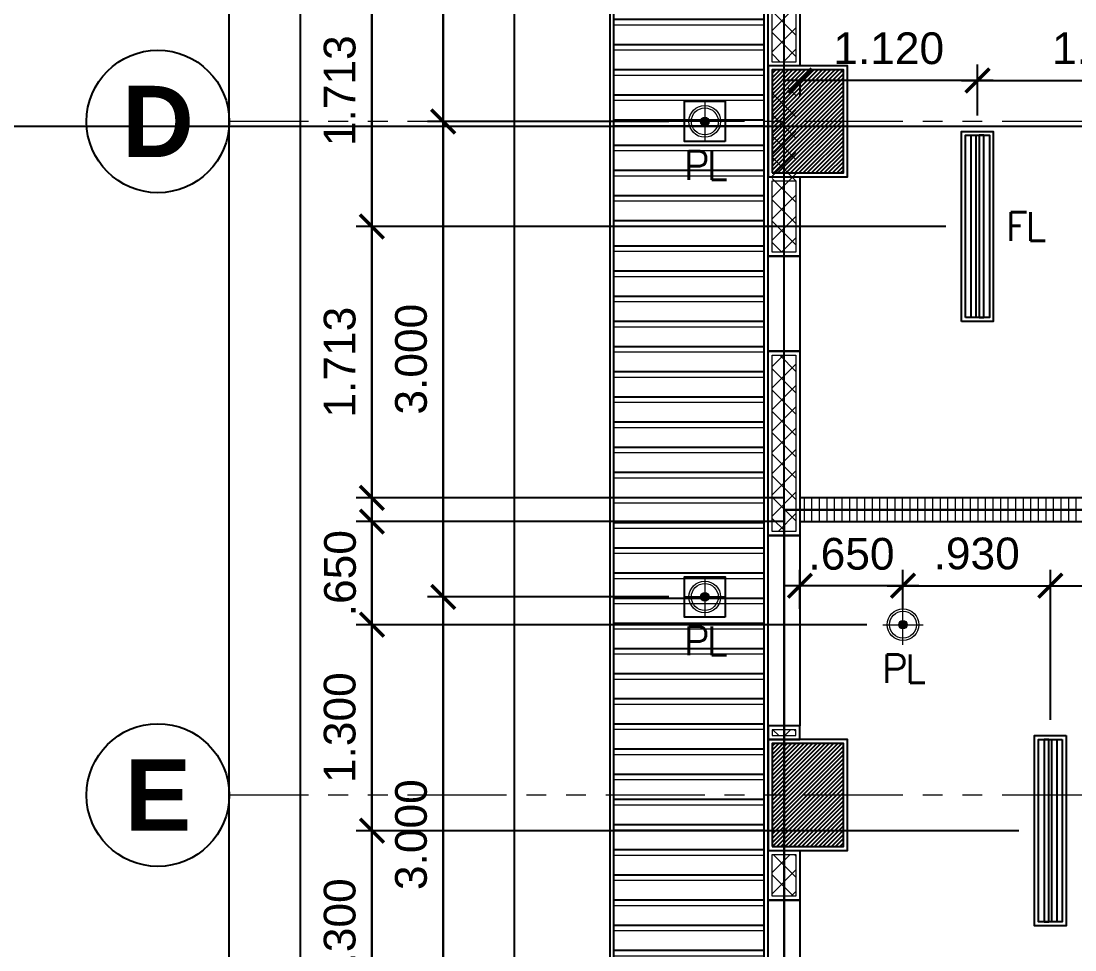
# Model space of a CAD drawing. Header units: metres. Extents: x -12400 to 1, y 0 to 106422.
# Drawn here: x -12132.93 to -12126.28, y 106340.76 to 106346.62 of the extents above; entities that cross this region are included whole.
import ezdxf
from ezdxf.enums import TextEntityAlignment as Align

# ---------------------------------------------------------------- set-up
doc = ezdxf.new("R2010")
doc.units = ezdxf.units.M
doc.header["$PDMODE"] = 35
doc.linetypes.add('CENTER', pattern=[2, 1.25, -0.25, 0.25, -0.25])
doc.linetypes.add('PHANTOM2', pattern=[1.25, 0.625, -0.125, 0.125, -0.125, 0.125, -0.125])
for name, color, linetype, lineweight in [('A-DIM-100', 8, 'Continuous', 0), ('DIM 001', 251, 'Continuous', 13), ('FURN', 8, 'Continuous', 5), ('HATCH', 250, 'Continuous', 5), ('LAYOUT', 1, 'Continuous', 20), ('LF 001', 51, 'Continuous', 20)]:
    doc.layers.add(name, color=color, linetype=linetype, lineweight=lineweight)
for name, color, linetype in [('E_FIX_LIGHT1', 2, 'Continuous'), ('lighting', 1, 'Continuous'), ('S-GRID', 155, 'Continuous'), ('stone', 15, 'Continuous'), ('txt', 2, 'Continuous'), ('WALL', 7, 'Continuous')]:
    doc.layers.add(name, color=color, linetype=linetype)
doc.layers.add('GUIDELINES', color=206, linetype='Continuous', plot=False)
doc.styles.add('DIMTXT-100', font='arial.ttf')
doc.styles.add('sans serif', font='sanssb__.ttf')
doc.styles.add('swis721', font='swiss.ttf')
doc.styles.add('T.25', font='romans.shx', dxfattribs={"height": 0.2})
doc.dimstyles.new('D-100', dxfattribs={"dimtxt": 0.2, "dimasz": 0.15, "dimexe": 0.1, "dimexo": 0.1, "dimgap": 0.1, "dimtad": 1, "dimdec": 3, "dimzin": 4, "dimdsep": 46, "dimtxsty": 'DIMTXT-100', "dimblk": 'ARCHTICK', "dimcen": 0.2, "dimdle": 0.1, "dimclrd": 8, "dimclre": 8, "dimclrt": 2, "dimadec": 0, "dimazin": 1, "dimtfac": 1, "dimtdec": 3, "dimtofl": 0, "dimtmove": 2, "dimatfit": 3, "dimfxl": 1, "dimarcsym": 0})
doc.dimstyles.new('DIM 200', dxfattribs={"dimtxt": 200, "dimasz": 1, "dimexe": 0, "dimexo": 40, "dimgap": 50, "dimtad": 1, "dimtoh": 1, "dimdec": 0, "dimlfac": 2, "dimtxsty": 'swis721', "dimblk": 'CIR', "dimcen": 0, "dimclrd": 155, "dimclre": 155, "dimclrt": 4, "dimadec": 0, "dimazin": 0, "dimtfac": 1, "dimtdec": 0, "dimtix": 1, "dimtmove": 1, "dimatfit": 3, "dimldrblk": 'CIR', "dimfxl": 0, "dimarcsym": 0})

# ---------------------------------------------------------------- blocks, each defined once
blk = doc.blocks.new('CIR')
at = {"color": 4}
blk.add_circle((0, 0), 50, dxfattribs=at)
blk = doc.blocks.new('grid_designation')
blk.add_circle((0, 500), 500)
at = {"color": 3, "style": 'sans serif'}
blk.add_attdef('A', text='', height=471, dxfattribs=at).set_placement((0, 500), align=Align.MIDDLE_CENTER)
blk = doc.blocks.new('A$C1B753C5A')
at = {"layer": 'WALL'}
h = blk.add_hatch(dxfattribs=at)
h.set_pattern_fill('ANSI31', color=250, scale=0.15)
h.set_pattern_definition([(45, (-1494.388102653662, 303.0677240852394), (-0.01325825214724777, 0.01325825214724777), [])])
h.paths.add_polyline_path([(0.4750000000001364, 0.6749999999999545), (0.02500000000009089, 0.6749999999999545), (0.02500000000009095, 0.02499999999997721), (0.4750000000001364, 0.02499999999997721)])
at = {"color": 7}
blk.add_lwpolyline([(0, 0), (0.5000000000002274, 0), (0.5000000000002274, 0.6999999999999318), (0, 0.6999999999999318)], close=True, dxfattribs=at)
at = {"layer": 'stone', "color": 5}
blk.add_lwpolyline([(0.02500000000009095, 0.02499999999997726), (0.4750000000001364, 0.02499999999997726), (0.4750000000001364, 0.6749999999999545), (0.02500000000009095, 0.6749999999999545)], close=True, dxfattribs=at)
blk = doc.blocks.new('COLUMNS2F')
for p in [(-12163.05441529414, 106334.6499565114), (-12163.05441529414, 106330.3999565114)]:
    blk.add_blockref('A$C1B753C5A', p)
blk = doc.blocks.new('*U320')
at = {"layer": 'HATCH'}
h = blk.add_hatch(dxfattribs=at)
h.set_pattern_fill('ANSI37', color=256, scale=0.03, angle=-180)
h.set_pattern_definition([(225, (0.5124999999625252, 0), (0.06735192090801863, -0.06735192090801868), []), (314.9999999999999, (0.5124999999625252, 0), (0.06735192090801868, 0.06735192090801861), [])])
h.paths.add_polyline_path([(0.02500000000873115, 0.1749999999883585), (0.02500000000873115, 0.02499999999417923), (1.574999999967982, 0.02499999999417923), (1.574999999967982, 0.1749999999883585)])
blk.add_lwpolyline([(0, 0.1999999999825377), (0, 0), (1.599999999962161, 0), (1.599999999962161, 0.1999999999825377)], close=True)
blk.add_lwpolyline([(0.02500000000873115, 0.1749999999883585), (0.02500000000873115, 0.02499999999417923), (1.574999999967982, 0.02499999999417923), (1.574999999967982, 0.1749999999883585)], close=True, dxfattribs=at)
blk = doc.blocks.new('*U1964')
at = {"layer": 'HATCH'}
h = blk.add_hatch(dxfattribs=at)
h.set_pattern_fill('ANSI37', color=256, scale=0.03, angle=-180)
h.set_pattern_definition([(225, (-0.5874999999937434, 0), (0.06735192090801863, -0.06735192090801868), []), (314.9999999999999, (-0.5874999999937434, 0), (0.06735192090801868, 0.06735192090801861), [])])
h.paths.add_polyline_path([(-0.5624999999850122, 0.1749999999883585), (-0.5624999999850122, 0.02499999999417923), (0.4750000000117136, 0.02499999999417923), (0.4750000000117136, 0.1749999999883585)])
blk.add_lwpolyline([(0, 0.1999999999825377), (0, 0), (0.5000000000058928, 0), (0.5000000000058928, 0.1999999999825377)], close=True)
blk.add_lwpolyline([(0.02500000000873115, 0.1749999999883585), (0.02500000000873115, 0.02499999999417923), (0.4750000000117136, 0.02499999999417923), (0.4750000000117136, 0.1749999999883585)], close=True, dxfattribs=at)
blk = doc.blocks.new('*U1723')
at = {"layer": 'HATCH'}
h = blk.add_hatch(dxfattribs=at)
h.set_pattern_fill('ANSI37', color=256, scale=0.03, angle=-180)
h.set_pattern_definition([(225, (-0.9999999999879272, 0), (0.06735192090801863, -0.06735192090801868), []), (314.9999999999999, (-0.9999999999879272, 0), (0.06735192090801868, 0.06735192090801861), [])])
h.paths.add_polyline_path([(0.02500000000873115, 0.1749999999883585), (0.02500000000873115, 0.02499999999417923), (0.0625000000175297, 0.02499999999417923), (0.0625000000175297, 0.1749999999883585)])
blk.add_lwpolyline([(0, 0.1999999999825377), (0, 0), (0.08750000001170893, 0), (0.08750000001170893, 0.1999999999825377)], close=True)
blk.add_lwpolyline([(0.02500000000873115, 0.1749999999883585), (0.02500000000873115, 0.02499999999417923), (0.0625000000175297, 0.02499999999417923), (0.0625000000175297, 0.1749999999883585)], close=True, dxfattribs=at)
blk = doc.blocks.new('*U1721')
at = {"layer": 'HATCH'}
h = blk.add_hatch(dxfattribs=at)
h.set_pattern_fill('ANSI37', color=256, scale=0.03, angle=-180)
h.set_pattern_definition([(225, (0.07499999993335671, 0), (0.06735192090801863, -0.06735192090801868), []), (314.9999999999999, (0.07499999993335671, 0), (0.06735192090801868, 0.06735192090801861), [])])
h.paths.add_polyline_path([(0.02500000000873115, 0.1749999999883585), (0.02500000000873115, 0.02499999999417923), (1.137499999938814, 0.02499999999417923), (1.137499999938814, 0.1749999999883585)])
blk.add_lwpolyline([(0, 0.1999999999825377), (0, 0), (1.162499999932993, 0), (1.162499999932993, 0.1999999999825377)], close=True)
blk.add_lwpolyline([(0.02500000000873115, 0.1749999999883585), (0.02500000000873115, 0.02499999999417923), (1.137499999938814, 0.02499999999417923), (1.137499999938814, 0.1749999999883585)], close=True, dxfattribs=at)
blk = doc.blocks.new('*U262')
at = {"layer": 'HATCH'}
h = blk.add_hatch(dxfattribs=at)
h.set_pattern_fill('ANSI31', color=256, scale=0.015, angle=45)
h.set_pattern_definition([(90, (1.912500000116779, 0), (-0.04762500000000001, 0), [])])
h.paths.add_polyline_path([(3.000000000116415, 0), (3.000000000116415, 0.1499999999796273), (0, 0.1499999999796273), (0, 0)])
at = {"color": 3}
blk.add_lwpolyline([(3.000000000116415, 0), (3.000000000116415, 0.1499999999796273), (0, 0.1499999999796273), (0, 0)], close=True, dxfattribs=at)
blk = doc.blocks.new('*U1724')
at = {"layer": 'HATCH'}
h = blk.add_hatch(dxfattribs=at)
h.set_pattern_fill('ANSI37', color=256, scale=0.03, angle=-180)
h.set_pattern_definition([(225, (-0.7750000000112103, 0), (0.06735192090801863, -0.06735192090801868), []), (314.9999999999999, (-0.7750000000112103, 0), (0.06735192090801868, 0.06735192090801861), [])])
h.paths.add_polyline_path([(0.02500000000873115, 0.1749999999883585), (0.02500000000873115, 0.02499999999417923), (0.2874999999942466, 0.02499999999417923), (0.2874999999942466, 0.1749999999883585)])
blk.add_lwpolyline([(0, 0.1999999999825377), (0, 0), (0.3124999999884258, 0), (0.3124999999884258, 0.1999999999825377)], close=True)
blk.add_lwpolyline([(0.02500000000873115, 0.1749999999883585), (0.02500000000873115, 0.02499999999417923), (0.2874999999942466, 0.02499999999417923), (0.2874999999942466, 0.1749999999883585)], close=True, dxfattribs=at)
blk = doc.blocks.new('A$C68b8fe4d')
at = {"color": 1}
for points in [[(1.000000000001819, 9.500000000043656), (1.1999999999789, 9.500000000043656), (1.1999999999789, 8.899999999979627), (1.000000000001819, 8.899999999979627)], [(0.999999999996362, 7.737500000046566), (1.199999999984357, 7.737500000046566), (1.199999999984357, 6.537500000005821), (0.999999999996362, 6.537500000005821)], [(1.000000000001819, 5.4375), (1.199999999984357, 5.4375), (1.199999999984357, 4.237499999988358), (1.000000000001819, 4.237499999988358)]]:
    blk.add_lwpolyline(points, close=True, dxfattribs=at)
at = {"layer": 'GUIDELINES'}
for points in [[(1.100000000000364, 19.59999999999127), (10.10000000000036, 19.59999999999127), (10.10000000000036, 18.89999999999418), (18.10000000000036, 18.89999999999418), (18.10000000000036, 19.59999999999127), (27.10000000000036, 19.59999999999127), (27.10000000000036, 1.099999999991269), (18.10000000000036, 1.099999999991269), (18.10000000000036, 2.100000000107684), (10.10000000000036, 2.100000000107684), (10.10000000000036, 1.099999999991269), (1.100000000000364, 1.099999999991269)], [(5.774999999999636, 3.850000000005821), (1.100000000000364, 3.850000000005821), (1.100000000000364, 7.899999999994179), (5.774999999999636, 7.899999999994179)], [(10.10000000000036, 7.899999999994179), (1.100000000000364, 7.899999999994179), (1.100000000000364, 1.100000000005821), (10.10000000000036, 1.100000000005821)], [(1.100000000000364, 7.899999999994179), (10.10000000000036, 7.899999999994179), (10.10000000000036, 3.850000000005821), (1.100000000000364, 3.850000000005821)]]:
    blk.add_lwpolyline(points, close=True, dxfattribs=at)
blk.add_blockref('COLUMNS2F', (12164.05441529414, -106324.6499565114))
at = {"xscale": -1.000000000000002, "rotation": 90}
for name, p in [('*U320', (1.1999999999789, 12.2999999999447)), ('*U1964', (1.199999999984357, 10)), ('*U1721', (1.1999999999789, 8.899999999979627)), ('*U1724', (1.199999999984357, 5.749999999985448))]:
    blk.add_blockref(name, p, dxfattribs=at)
at = {"color": 1}
blk.add_blockref('*U262', (1.199999999982538, 7.825000000011642), dxfattribs=at)
at = {"rotation": 90}
blk.add_blockref('*U1723', (1.199999999984357, 6.44999999999709), dxfattribs=at)
blk = doc.blocks.new('LEDPENDANTLT')
at = {"color": 1}
for points in [[(0, 0.1999999999970896), (1.200000000000728, 0.1999999999970896), (1.200000000000728, 0), (0, 0)], [(0.02499999999417923, 0.1750000000029104), (1.175000000006548, 0.1750000000029104), (1.175000000006548, 0.02499999999417923), (0.02499999999417923, 0.02499999999417923)]]:
    blk.add_lwpolyline(points, close=True, dxfattribs=at)
at = {"color": 2}
for points in [[(1.174999999995634, 0.1100000000005821), (0.02499999999417923, 0.1100000000005821), (0.02499999999417923, 0.1399999999994179), (1.174999999995634, 0.1399999999994179)], [(1.174999999995634, 0.09000000001105946), (0.02499999999417923, 0.09000000001105946), (0.02499999999417923, 0.06000000001222361), (1.174999999995634, 0.06000000001222361)]]:
    blk.add_lwpolyline(points, close=True, dxfattribs=at)
blk = doc.blocks.new('L1')
at = {"layer": 'LF 001', "lineweight": 20, "ltscale": 1500}
h = blk.add_hatch(color=256, dxfattribs=at)
edge = h.paths.add_edge_path()
edge.add_arc((1.13686837721616e-13, -1.13686837721616e-13), 0.0318958546358772, 0, 360)
at = {"layer": 'LF 001', "ltscale": 1500}
blk.add_lwpolyline([(-0.09999999999990905, -1.13686837721616e-13, -1), (0.1000000000000227, -1.13686837721616e-13, -1)], format="xyb", close=True, dxfattribs=at)
at = {"layer": 'LF 001', "color": 76, "lineweight": 18, "ltscale": 1500}
for points in [[(1.13686837721616e-13, 0.1499999999997499), (1.13686837721616e-13, -0.1500000000000909)], [(-0.1499999999999773, -1.13686837721616e-13), (0.1500000000000909, -1.13686837721616e-13)]]:
    blk.add_lwpolyline(points, dxfattribs=at)
at = {"layer": 'LF 001', "lineweight": 20, "ltscale": 1500}
blk.add_circle((1.13686837721616e-13, -1.13686837721616e-13), 0.0318958546358772, dxfattribs=at)
blk = doc.blocks.new('LO')
at = {"layer": 'LAYOUT', "xscale": 1000, "yscale": 1000, "zscale": 1000}
blk.add_blockref('L1', (0, 0), dxfattribs=at)
blk = doc.blocks.new('*U1960')
at = {"layer": 'LF 001', "ltscale": 1500}
blk.add_circle((0, -3.995415109869782e-14), 0.0998520709958535, dxfattribs=at)
at = {"layer": 'lighting', "xscale": 0.0008492979043710491, "yscale": 0.0008492979043710491, "zscale": 0.0008492979043710491}
blk.add_blockref('LO', (0, -3.995415109869782e-14), dxfattribs=at)
blk = doc.blocks.new('A$Cf8c814ff')
h = blk.add_hatch()
h.set_pattern_fill('ANSI31', color=8, scale=0.05, angle=135)
h.set_pattern_definition([(180, (12129.21296792572, -106290.2629166174), (-1.387778780781446e-17, -0.15875), [])])
h.paths.add_polyline_path([(0.9750000000058208, 19.68964466091711), (0.02499999999417923, 20.63964466092875), (0.02499999999417923, 0.06035533903923351), (0.9750000000094587, 1.010355339050875)])
at = {"color": 1}
for points in [[(1, 19.69999999998254), (0, 20.69999999998254), (0, 0), (1.000000000003638, 0.9999999999854481)], [(0.7273946856657858, 10.22260531435313), (0.4726053143531317, 10.22260531433858), (0.4726053143531317, 10.47739468562941), (0.7273946856657858, 10.47739468564396)], [(0.7273946856657858, 7.222605314353132), (0.4726053143531317, 7.22260531433858), (0.4726053143531317, 7.477394685629406), (0.7273946856657858, 7.477394685643958)]]:
    blk.add_lwpolyline(points, close=True, dxfattribs=at)
at = {"color": 8}
blk.add_lwpolyline([(0.9750000000058208, 19.68964466091711), (0.02499999999417923, 20.63964466092875), (0.02499999999417923, 0.06035533903923351), (0.9750000000094587, 1.010355339050875)], close=True, dxfattribs=at)
for p, rotation in [((2.419999999998254, 9.087500000037835), 90), ((2.68000000000211, 6.475000000005821), 270)]:
    blk.add_blockref('LEDPENDANTLT', p, dxfattribs=dict(rotation=rotation))
at = {"layer": 'E_FIX_LIGHT1'}
for p, rotation in [((0.6000000000094587, 10.34999999999127), 270), ((0.6000000000094587, 7.349999999991269), 270), ((1.849999999983993, 7.175000000017462), 90)]:
    blk.add_blockref('*U1960', p, dxfattribs=dict(at, rotation=rotation))
at = {"layer": 'txt', "color": 6, "linetype": 'Continuous', "char_height": 0.18, "attachment_point": 5, "style": 'T.25'}
for s, insert in [('{\\T0.9;PL}', (0.6000000000094587, 10.0726053143444)), ('{\\T0.9;FL}', (2.619999999998981, 9.687500000029104)), ('{\\T0.9;PL}', (0.6000000000094587, 7.072605314358952)), ('{\\T0.9;PL}', (1.849999999983993, 6.897605314370594))]:
    blk.add_mtext_dynamic_manual_height_columns(s, width=0.6453045245441018, gutter_width=0.001, heights=[0], dxfattribs=dict(at, insert=insert))
blk = doc.blocks.new('_ArchTick')
at = {"color": 0, "linetype": 'ByBlock', "const_width": 0.15}
blk.add_lwpolyline([(-0.5, -0.5), (0.5, 0.5)], dxfattribs=at)
blk = doc.blocks.new('*D878')
at = {"layer": 'DEFPOINTS', "color": 0, "transparency": 16777216}
for p in [(-12127.94121035708, 106347.0365394432), (-12130.71296792574, 106345.3240394433), (-12126.99296792572, 106345.3240394433)]:
    blk.add_point(p, dxfattribs=at)
at = {"layer": 'DIM 001', "color": 8, "lineweight": -2, "transparency": 16777216}
for p, q in [((-12130.71296792574, 106347.1365394432), (-12130.71296792574, 106345.2240394433)), ((-12128.04121035708, 106347.0365394432), (-12130.81296792574, 106347.0365394432)), ((-12127.09296792572, 106345.3240394433), (-12130.81296792574, 106345.3240394433))]:
    blk.add_line(p, q, dxfattribs=at)
at = {"layer": 'DIM 001', "color": 8, "lineweight": -2, "transparency": 16777216, "xscale": 0.15, "yscale": 0.15, "zscale": 0.15}
for p, rotation in [((-12130.71296792574, 106347.0365394432), 90), ((-12130.71296792574, 106345.3240394433), 270)]:
    blk.add_blockref('_ArchTick', p, dxfattribs=dict(at, rotation=rotation))
at = {"layer": 'DIM 001', "color": 2, "transparency": 16777216, "insert": (-12130.91515073607, 106346.1802894432), "char_height": 0.2, "attachment_point": 5, "rotation": 90, "style": 'DIMTXT-100'}
blk.add_mtext('1.713', dxfattribs=at)
blk = doc.blocks.new('*D991')
at = {"layer": 'DEFPOINTS', "color": 0, "transparency": 16777216}
for p in [(-12126.99296792572, 106345.3240394433), (-12130.71296792575, 106343.6115394432), (-12128.01296792574, 106343.6115394432)]:
    blk.add_point(p, dxfattribs=at)
at = {"layer": 'DIM 001', "color": 8, "lineweight": -2, "transparency": 16777216}
for p, q in [((-12130.71296792575, 106345.4240394433), (-12130.71296792575, 106343.5115394432)), ((-12127.09296792572, 106345.3240394433), (-12130.81296792575, 106345.3240394433)), ((-12128.11296792574, 106343.6115394432), (-12130.81296792575, 106343.6115394432))]:
    blk.add_line(p, q, dxfattribs=at)
at = {"layer": 'DIM 001', "color": 8, "lineweight": -2, "transparency": 16777216, "xscale": 0.15, "yscale": 0.15, "zscale": 0.15}
for p, rotation in [((-12130.71296792575, 106345.3240394433), 90), ((-12130.71296792575, 106343.6115394432), 270)]:
    blk.add_blockref('_ArchTick', p, dxfattribs=dict(at, rotation=rotation))
at = {"layer": 'DIM 001', "color": 2, "transparency": 16777216, "insert": (-12130.91515073608, 106344.4677894432), "char_height": 0.2, "attachment_point": 5, "rotation": 90, "style": 'DIMTXT-100'}
blk.add_mtext('1.713', dxfattribs=at)
blk = doc.blocks.new('*D992')
at = {"layer": 'DEFPOINTS', "color": 0, "transparency": 16777216}
for p in [(-12128.01296792574, 106343.4615394432), (-12130.71296792574, 106342.8115394433), (-12127.49036261139, 106342.8115394433)]:
    blk.add_point(p, dxfattribs=at)
at = {"layer": 'DIM 001', "color": 8, "lineweight": -2, "transparency": 16777216}
for p, q in [((-12130.71296792574, 106343.5615394433), (-12130.71296792574, 106342.7115394432)), ((-12128.11296792574, 106343.4615394432), (-12130.81296792574, 106343.4615394432)), ((-12127.59036261139, 106342.8115394433), (-12130.81296792574, 106342.8115394433))]:
    blk.add_line(p, q, dxfattribs=at)
at = {"layer": 'DIM 001', "color": 8, "lineweight": -2, "transparency": 16777216, "xscale": 0.15, "yscale": 0.15, "zscale": 0.15}
for p, rotation in [((-12130.71296792574, 106343.4615394432), 90), ((-12130.71296792574, 106342.8115394433), 270)]:
    blk.add_blockref('_ArchTick', p, dxfattribs=dict(at, rotation=rotation))
at = {"layer": 'DIM 001', "color": 2, "transparency": 16777216, "insert": (-12130.91296792572, 106343.1365394432), "char_height": 0.2, "attachment_point": 5, "rotation": 90, "style": 'DIMTXT-100'}
blk.add_mtext('.650', dxfattribs=at)
blk = doc.blocks.new('*D879')
at = {"layer": 'DEFPOINTS', "color": 0, "transparency": 16777216}
for p in [(-12127.49036261139, 106342.8115394433), (-12130.71296792575, 106341.5115394432), (-12126.53296792572, 106341.5115394432)]:
    blk.add_point(p, dxfattribs=at)
at = {"layer": 'DIM 001', "color": 8, "lineweight": -2, "transparency": 16777216}
for p, q in [((-12130.71296792575, 106342.9115394433), (-12130.71296792575, 106341.4115394432)), ((-12127.59036261139, 106342.8115394433), (-12130.81296792575, 106342.8115394433)), ((-12126.63296792572, 106341.5115394432), (-12130.81296792575, 106341.5115394432))]:
    blk.add_line(p, q, dxfattribs=at)
at = {"layer": 'DIM 001', "color": 8, "lineweight": -2, "transparency": 16777216, "xscale": 0.15, "yscale": 0.15, "zscale": 0.15}
for p, rotation in [((-12130.71296792575, 106342.8115394433), 90), ((-12130.71296792575, 106341.5115394432), 270)]:
    blk.add_blockref('_ArchTick', p, dxfattribs=dict(at, rotation=rotation))
at = {"layer": 'DIM 001', "color": 2, "transparency": 16777216, "insert": (-12130.91515073608, 106342.1615394432), "char_height": 0.2, "attachment_point": 5, "rotation": 90, "style": 'DIMTXT-100'}
blk.add_mtext('1.300', dxfattribs=at)
blk = doc.blocks.new('*D880')
at = {"layer": 'DEFPOINTS', "color": 0, "transparency": 16777216}
for p in [(-12126.53296792572, 106341.5115394433), (-12130.71296792576, 106340.2115394432), (-12127.49036261139, 106340.2115394432)]:
    blk.add_point(p, dxfattribs=at)
at = {"layer": 'DIM 001', "color": 8, "lineweight": -2, "transparency": 16777216}
for p, q in [((-12130.71296792576, 106341.6115394433), (-12130.71296792576, 106340.1115394432)), ((-12126.63296792572, 106341.5115394433), (-12130.81296792576, 106341.5115394433)), ((-12127.59036261139, 106340.2115394432), (-12130.81296792576, 106340.2115394432))]:
    blk.add_line(p, q, dxfattribs=at)
at = {"layer": 'DIM 001', "color": 8, "lineweight": -2, "transparency": 16777216, "xscale": 0.15, "yscale": 0.15, "zscale": 0.15}
for p, rotation in [((-12130.71296792576, 106341.5115394433), 90), ((-12130.71296792576, 106340.2115394432), 270)]:
    blk.add_blockref('_ArchTick', p, dxfattribs=dict(at, rotation=rotation))
at = {"layer": 'DIM 001', "color": 2, "transparency": 16777216, "insert": (-12130.91515073609, 106340.8615394432), "char_height": 0.2, "attachment_point": 5, "rotation": 90, "style": 'DIMTXT-100'}
blk.add_mtext('1.300', dxfattribs=at)
blk = doc.blocks.new('*D889')
at = {"layer": 'DEFPOINTS', "color": 0, "transparency": 16777216}
for p in [(-12125.25296792572, 106346.2448595362), (-12126.89296792572, 106345.9240394432), (-12125.25296792572, 106345.9240394432)]:
    blk.add_point(p, dxfattribs=at)
at = {"layer": 'DIM 001', "color": 8, "lineweight": -2, "transparency": 16777216}
for p, q in [((-12126.89296792572, 106346.0240394432), (-12126.89296792572, 106346.3448595362)), ((-12125.25296792572, 106346.0240394432), (-12125.25296792572, 106346.3448595362)), ((-12126.99296792572, 106346.2448595362), (-12125.15296792572, 106346.2448595362))]:
    blk.add_line(p, q, dxfattribs=at)
at = {"layer": 'DIM 001', "color": 8, "lineweight": -2, "transparency": 16777216, "xscale": 0.15, "yscale": 0.15, "zscale": 0.15, "rotation": 180}
blk.add_blockref('_ArchTick', (-12126.89296792572, 106346.2448595362), dxfattribs=at)
at = {"layer": 'DIM 001', "color": 8, "lineweight": -2, "transparency": 16777216, "xscale": 0.15, "yscale": 0.15, "zscale": 0.15}
blk.add_blockref('_ArchTick', (-12125.25296792572, 106346.2448595362), dxfattribs=at)
at = {"layer": 'DIM 001', "color": 2, "transparency": 16777216, "insert": (-12126.07296792572, 106346.4469741338), "char_height": 0.2, "attachment_point": 5, "style": 'DIMTXT-100'}
blk.add_mtext('1.640', dxfattribs=at)
blk = doc.blocks.new('*D999')
at = {"layer": 'DEFPOINTS', "color": 0, "transparency": 16777216}
for p in [(-12128.01296792574, 106346.3365394432), (-12128.01296792574, 106346.2448595362), (-12126.89296792572, 106345.9240394432)]:
    blk.add_point(p, dxfattribs=at)
at = {"layer": 'DIM 001', "color": 8, "lineweight": -2, "transparency": 16777216}
for p, q in [((-12126.89296792572, 106346.0240394432), (-12126.89296792572, 106346.3448595362)), ((-12126.79296792572, 106346.2448595362), (-12128.11296792574, 106346.2448595362)), ((-12128.01296792574, 106346.2365394432), (-12128.01296792574, 106346.1448595362))]:
    blk.add_line(p, q, dxfattribs=at)
at = {"layer": 'DIM 001', "color": 8, "lineweight": -2, "transparency": 16777216, "xscale": 0.15, "yscale": 0.15, "zscale": 0.15, "rotation": 180}
blk.add_blockref('_ArchTick', (-12128.01296792574, 106346.2448595362), dxfattribs=at)
at = {"layer": 'DIM 001', "color": 8, "lineweight": -2, "transparency": 16777216, "xscale": 0.15, "yscale": 0.15, "zscale": 0.15}
blk.add_blockref('_ArchTick', (-12126.89296792572, 106346.2448595362), dxfattribs=at)
at = {"layer": 'DIM 001', "color": 2, "transparency": 16777216, "insert": (-12127.45296792573, 106346.4469741338), "char_height": 0.2, "attachment_point": 5, "style": 'DIMTXT-100'}
blk.add_mtext('1.120', dxfattribs=at)
blk = doc.blocks.new('*D893')
at = {"layer": 'DEFPOINTS', "color": 0, "transparency": 16777216}
for p in [(-12126.43296792572, 106343.0573413099), (-12127.36296792573, 106342.8115394432), (-12126.43296792572, 106342.1115394432)]:
    blk.add_point(p, dxfattribs=at)
at = {"layer": 'DIM 001', "color": 8, "lineweight": -2, "transparency": 16777216}
for p, q in [((-12127.36296792573, 106342.9115394432), (-12127.36296792573, 106343.1573413099)), ((-12126.43296792572, 106342.2115394432), (-12126.43296792572, 106343.1573413099)), ((-12127.46296792573, 106343.0573413099), (-12126.33296792571, 106343.0573413099))]:
    blk.add_line(p, q, dxfattribs=at)
at = {"layer": 'DIM 001', "color": 8, "lineweight": -2, "transparency": 16777216, "xscale": 0.15, "yscale": 0.15, "zscale": 0.15, "rotation": 180}
blk.add_blockref('_ArchTick', (-12127.36296792573, 106343.0573413099), dxfattribs=at)
at = {"layer": 'DIM 001', "color": 8, "lineweight": -2, "transparency": 16777216, "xscale": 0.15, "yscale": 0.15, "zscale": 0.15}
blk.add_blockref('_ArchTick', (-12126.43296792572, 106343.0573413099), dxfattribs=at)
at = {"layer": 'DIM 001', "color": 2, "transparency": 16777216, "insert": (-12126.89796792572, 106343.2595241203), "char_height": 0.2, "attachment_point": 5, "style": 'DIMTXT-100'}
blk.add_mtext('.930', dxfattribs=at)
blk = doc.blocks.new('*D894')
at = {"layer": 'DEFPOINTS', "color": 0, "transparency": 16777216}
for p in [(-12125.15296792571, 106343.0573413099), (-12126.43296792572, 106342.1115394432), (-12125.15296792571, 106342.1115394432)]:
    blk.add_point(p, dxfattribs=at)
at = {"layer": 'DIM 001', "color": 8, "lineweight": -2, "transparency": 16777216}
for p, q in [((-12126.43296792572, 106342.2115394432), (-12126.43296792572, 106343.1573413099)), ((-12125.15296792571, 106342.2115394432), (-12125.15296792571, 106343.1573413099)), ((-12126.53296792572, 106343.0573413099), (-12125.05296792571, 106343.0573413099))]:
    blk.add_line(p, q, dxfattribs=at)
at = {"layer": 'DIM 001', "color": 8, "lineweight": -2, "transparency": 16777216, "xscale": 0.15, "yscale": 0.15, "zscale": 0.15, "rotation": 180}
blk.add_blockref('_ArchTick', (-12126.43296792572, 106343.0573413099), dxfattribs=at)
at = {"layer": 'DIM 001', "color": 8, "lineweight": -2, "transparency": 16777216, "xscale": 0.15, "yscale": 0.15, "zscale": 0.15}
blk.add_blockref('_ArchTick', (-12125.15296792571, 106343.0573413099), dxfattribs=at)
at = {"layer": 'DIM 001', "color": 2, "transparency": 16777216, "insert": (-12125.79296792571, 106343.2594559075), "char_height": 0.2, "attachment_point": 5, "style": 'DIMTXT-100'}
blk.add_mtext('1.280', dxfattribs=at)
blk = doc.blocks.new('*D896')
at = {"layer": 'DEFPOINTS', "color": 0, "transparency": 16777216}
for p in [(-12128.01296792573, 106343.0573413099), (-12128.01296792573, 106342.8115394433), (-12127.36296792573, 106342.8115394432)]:
    blk.add_point(p, dxfattribs=at)
at = {"layer": 'DIM 001', "color": 8, "lineweight": -2, "transparency": 16777216}
for p, q in [((-12128.01296792573, 106342.9115394433), (-12128.01296792573, 106343.1573413099)), ((-12127.36296792573, 106342.9115394432), (-12127.36296792573, 106343.1573413099)), ((-12127.26296792573, 106343.0573413099), (-12128.11296792573, 106343.0573413099))]:
    blk.add_line(p, q, dxfattribs=at)
at = {"layer": 'DIM 001', "color": 8, "lineweight": -2, "transparency": 16777216, "xscale": 0.15, "yscale": 0.15, "zscale": 0.15, "rotation": 180}
blk.add_blockref('_ArchTick', (-12128.01296792573, 106343.0573413099), dxfattribs=at)
at = {"layer": 'DIM 001', "color": 8, "lineweight": -2, "transparency": 16777216, "xscale": 0.15, "yscale": 0.15, "zscale": 0.15}
blk.add_blockref('_ArchTick', (-12127.36296792573, 106343.0573413099), dxfattribs=at)
at = {"layer": 'DIM 001', "color": 2, "transparency": 16777216, "insert": (-12127.68796792573, 106343.2573413099), "char_height": 0.2, "attachment_point": 5, "style": 'DIMTXT-100'}
blk.add_mtext('.650', dxfattribs=at)
blk = doc.blocks.new('*D810')
at = {"layer": 'DEFPOINTS', "color": 0, "transparency": 16777216}
for p in [(-12128.74036261137, 106348.9865394432), (-12130.26296792576, 106345.9865394432), (-12128.74036261137, 106345.9865394432)]:
    blk.add_point(p, dxfattribs=at)
at = {"layer": 'DIM 001', "color": 8, "lineweight": -2, "transparency": 16777216}
for p, q in [((-12130.26296792576, 106349.0865394432), (-12130.26296792576, 106345.8865394432)), ((-12128.84036261137, 106348.9865394432), (-12130.36296792576, 106348.9865394432)), ((-12128.84036261137, 106345.9865394432), (-12130.36296792576, 106345.9865394432))]:
    blk.add_line(p, q, dxfattribs=at)
at = {"layer": 'DIM 001', "color": 8, "lineweight": -2, "transparency": 16777216, "xscale": 0.15, "yscale": 0.15, "zscale": 0.15}
for p, rotation in [((-12130.26296792576, 106348.9865394432), 90), ((-12130.26296792576, 106345.9865394432), 270)]:
    blk.add_blockref('_ArchTick', p, dxfattribs=dict(at, rotation=rotation))
at = {"layer": 'DIM 001', "color": 2, "transparency": 16777216, "insert": (-12130.4651507361, 106347.4865394432), "char_height": 0.2, "attachment_point": 5, "rotation": 90, "style": 'DIMTXT-100'}
blk.add_mtext('3.000', dxfattribs=at)
blk = doc.blocks.new('*D811')
at = {"layer": 'DEFPOINTS', "color": 0, "transparency": 16777216}
for p in [(-12128.74036261137, 106345.9865394432), (-12130.26296792577, 106342.9865394432), (-12128.74036261137, 106342.9865394432)]:
    blk.add_point(p, dxfattribs=at)
at = {"layer": 'DIM 001', "color": 8, "lineweight": -2, "transparency": 16777216}
for p, q in [((-12130.26296792577, 106346.0865394432), (-12130.26296792577, 106342.8865394432)), ((-12128.84036261137, 106345.9865394432), (-12130.36296792577, 106345.9865394432)), ((-12128.84036261137, 106342.9865394432), (-12130.36296792577, 106342.9865394432))]:
    blk.add_line(p, q, dxfattribs=at)
at = {"layer": 'DIM 001', "color": 8, "lineweight": -2, "transparency": 16777216, "xscale": 0.15, "yscale": 0.15, "zscale": 0.15}
for p, rotation in [((-12130.26296792577, 106345.9865394432), 90), ((-12130.26296792577, 106342.9865394432), 270)]:
    blk.add_blockref('_ArchTick', p, dxfattribs=dict(at, rotation=rotation))
at = {"layer": 'DIM 001', "color": 2, "transparency": 16777216, "insert": (-12130.4651507361, 106344.4865394432), "char_height": 0.2, "attachment_point": 5, "rotation": 90, "style": 'DIMTXT-100'}
blk.add_mtext('3.000', dxfattribs=at)
blk = doc.blocks.new('*D812')
at = {"layer": 'DEFPOINTS', "color": 0, "transparency": 16777216}
for p in [(-12128.74036261137, 106342.9865394432), (-12130.26296792578, 106339.9865394432), (-12128.74036261137, 106339.9865394432)]:
    blk.add_point(p, dxfattribs=at)
at = {"layer": 'DIM 001', "color": 8, "lineweight": -2, "transparency": 16777216}
for p, q in [((-12130.26296792578, 106343.0865394432), (-12130.26296792578, 106339.8865394432)), ((-12128.84036261137, 106342.9865394432), (-12130.36296792578, 106342.9865394432)), ((-12128.84036261137, 106339.9865394432), (-12130.36296792578, 106339.9865394432))]:
    blk.add_line(p, q, dxfattribs=at)
at = {"layer": 'DIM 001', "color": 8, "lineweight": -2, "transparency": 16777216, "xscale": 0.15, "yscale": 0.15, "zscale": 0.15}
for p, rotation in [((-12130.26296792578, 106342.9865394432), 90), ((-12130.26296792578, 106339.9865394432), 270)]:
    blk.add_blockref('_ArchTick', p, dxfattribs=dict(at, rotation=rotation))
at = {"layer": 'DIM 001', "color": 2, "transparency": 16777216, "insert": (-12130.46515073611, 106341.4865394432), "char_height": 0.2, "attachment_point": 5, "rotation": 90, "style": 'DIMTXT-100'}
blk.add_mtext('3.000', dxfattribs=at)
blk = doc.blocks.new('*D1524')
at = {"layer": 'DEFPOINTS', "color": 0, "transparency": 16777216}
for p in [(-12298.64187663414, 106345.9544916112), (-12298.64187663414, 106345.9544916112), (0.5999999999949068, 0.07500000001164153)]:
    blk.add_point(p, dxfattribs=at)
at = {"layer": 'DIM 001', "color": 8, "lineweight": -2, "transparency": 16777216}
for p, q in [((0.5999999999949068, 0.1750000000116415), (0.6000000000014186, 106346.0544916112)), ((0.7000000000014186, 106345.9544916112), (-12298.74187663415, 106345.9544916112))]:
    blk.add_line(p, q, dxfattribs=at)
at = {"layer": 'DIM 001', "color": 8, "lineweight": -2, "transparency": 16777216, "xscale": 0.15, "yscale": 0.15, "zscale": 0.15, "rotation": 180}
blk.add_blockref('_ArchTick', (-12298.64187663414, 106345.9544916112), dxfattribs=at)
at = {"layer": 'DIM 001', "color": 8, "lineweight": -2, "transparency": 16777216, "xscale": 0.15, "yscale": 0.15, "zscale": 0.15}
blk.add_blockref('_ArchTick', (0.6000000000014186, 106345.9544916112), dxfattribs=at)
at = {"layer": 'DIM 001', "color": 2, "transparency": 16777216, "insert": (-6149.020938317071, 106346.1566062088), "char_height": 0.2, "attachment_point": 5, "style": 'DIMTXT-100'}
blk.add_mtext('12299.242', dxfattribs=at)
blk = doc.blocks.new('GRID1')
at = {"layer": 'S-GRID', "color": 155, "linetype": 'CENTER'}
ref = blk.add_blockref('grid_designation', (-12164.20441529414, 106398.1702236537), dxfattribs=dict(at, xscale=0.0009000000000000002, yscale=0.0009000000000000002, zscale=0.0009000000000000002))
ref.add_attrib('A', 'D', dxfattribs={"layer": '0', "color": 3, "height": 0.45, "style": 'sans serif'}).set_placement((-12164.20441529414, 106398.6202236537), align=Align.MIDDLE_CENTER)
ref = blk.add_blockref('grid_designation', (-12164.20441529414, 106393.9202236537), dxfattribs=dict(at, xscale=0.0009000000000000002, yscale=0.0009000000000000002, zscale=0.0009000000000000002))
ref.add_attrib('A', 'E', dxfattribs={"layer": '0', "color": 3, "height": 0.45, "style": 'sans serif'}).set_placement((-12164.20441529414, 106394.3702236537), align=Align.MIDDLE_CENTER)
at = {"color": 6, "linetype": 'PHANTOM2'}
for points in [[(-12160.25441529414, 106384.7702236537), (-12160.25441529414, 106412.5702236537)], [(-12130.75441529413, 106398.6202236537), (-12163.75441529414, 106398.6202236537)], [(-12130.75441529413, 106394.3702236537), (-12163.75441529414, 106394.3702236537)]]:
    blk.add_leader(points, dimstyle='DIM 200', override={"dimasz": 0.002, "dimgap": 60, "dimtad": 0}, dxfattribs=at)

msp = doc.modelspace()

# ---------------------------------------------------------------- hatches: boundary and pattern name
at = {"layer": 'HATCH'}
h = msp.add_hatch(dxfattribs=at)
h.set_pattern_fill('ANSI31', color=8, scale=0.05, angle=135)
h.set_pattern_definition([(180, (0, 45.37362282573304), (-1.387778780781446e-17, -0.15875), [])])
h.paths.add_polyline_path([(-12128.23796792571, 106355.3261841041), (-12129.18796792572, 106356.2761841041), (-12129.18796792572, 106335.6968947822), (-12128.23796792571, 106336.6468947822)])

# ---------------------------------------------------------------- linework, layer by layer
at = {"color": 1}
for points in [[(-12128.21296792572, 106355.3365394432), (-12129.21296792572, 106356.3365394432), (-12129.21296792572, 106335.6365394432), (-12128.21296792571, 106336.6365394432)], [(-12128.48557324005, 106345.8591447575), (-12128.74036261136, 106345.8591447575), (-12128.74036261136, 106346.1139341288), (-12128.48557324005, 106346.1139341288)], [(-12128.48557324005, 106342.8591447575), (-12128.74036261136, 106342.8591447575), (-12128.74036261136, 106343.1139341288), (-12128.48557324005, 106343.1139341288)]]:
    msp.add_lwpolyline(points, close=True, dxfattribs=at)
at = {"color": 8}
msp.add_lwpolyline([(-12128.23796792571, 106355.3261841041), (-12129.18796792572, 106356.2761841041), (-12129.18796792572, 106335.6968947822), (-12128.23796792571, 106336.6468947822)], close=True, dxfattribs=at)
at = {"layer": 'GUIDELINES'}
for points in [[(-12131.61296792572, 106359.9365394432), (-12098.61296792571, 106359.9365394432), (-12098.61296792571, 106332.1365394432), (-12131.61296792572, 106332.1365394432)], [(-12131.16296792572, 106359.4865394432), (-12099.06296792571, 106359.4865394432), (-12099.06296792571, 106332.5865394432), (-12131.16296792572, 106332.5865394432)], [(-12130.71296792572, 106359.0365394432), (-12099.51296792571, 106359.0365394432), (-12099.51296792571, 106333.0365394432), (-12130.71296792572, 106333.0365394432)], [(-12130.26296792572, 106358.5865394432), (-12099.96296792571, 106358.5865394432), (-12099.96296792571, 106333.4865394432), (-12130.26296792572, 106333.4865394432)], [(-12129.81296792572, 106358.1365394432), (-12100.41296792571, 106358.1365394432), (-12100.41296792571, 106333.9365394432), (-12129.81296792572, 106333.9365394432)]]:
    msp.add_lwpolyline(points, close=True, dxfattribs=at)

# ---------------------------------------------------------------- block references
at = {"color": 1}
msp.add_blockref('A$C68b8fe4d', (-12129.21296792572, 106335.6365394432), dxfattribs=at)
msp.add_blockref('A$Cf8c814ff', (-12129.21296792572, 106335.6365394432))
at = {"layer": 'A-DIM-100'}
msp.add_blockref('GRID1', (32.14144736842172, -52.63368421052292), dxfattribs=at)
at = {"layer": 'E_FIX_LIGHT1'}
for p, rotation in [((-12128.61296792571, 106345.9865394432), 270), ((-12128.61296792571, 106342.9865394432), 270), ((-12127.36296792573, 106342.8115394432), 90)]:
    msp.add_blockref('*U1960', p, dxfattribs=dict(at, rotation=rotation))
at = {"layer": 'FURN'}
for p, rotation in [((-12126.79296792572, 106344.7240394432), 90), ((-12126.53296792571, 106342.1115394432), 270)]:
    msp.add_blockref('LEDPENDANTLT', p, dxfattribs=dict(at, rotation=rotation))

# ---------------------------------------------------------------- dimensions: what is measured, and where the dimension line sits
at = {"layer": 'DIM 001'}
for base, p1, p2, picture, middle in [((-12130.26296792576, 106345.9865394432), (-12128.74036261136, 106348.9865394432), (-12128.74036261136, 106345.9865394432), '*D810', (-12130.4651507361, 106347.4865394432)), ((-12130.71296792574, 106345.3240394433), (-12127.94121035708, 106347.0365394432), (-12126.99296792571, 106345.3240394432), '*D878', (-12130.91515073607, 106346.1802894432)), ((-12130.26296792577, 106342.9865394432), (-12128.74036261136, 106345.9865394432), (-12128.74036261136, 106342.9865394432), '*D811', (-12130.4651507361, 106344.4865394432)), ((-12130.71296792575, 106343.6115394432), (-12126.99296792571, 106345.3240394432), (-12128.01296792573, 106343.6115394432), '*D991', (-12130.91515073608, 106344.4677894432)), ((-12130.26296792578, 106339.9865394432), (-12128.74036261136, 106342.9865394432), (-12128.74036261136, 106339.9865394432), '*D812', (-12130.46515073611, 106341.4865394432)), ((-12130.71296792575, 106341.5115394432), (-12127.49036261139, 106342.8115394432), (-12126.53296792571, 106341.5115394432), '*D879', (-12130.91515073608, 106342.1615394432)), ((-12130.71296792576, 106340.2115394432), (-12126.53296792571, 106341.5115394432), (-12127.49036261139, 106340.2115394432), '*D880', (-12130.91515073609, 106340.8615394432))]:
    dim = msp.add_linear_dim(base=base, p1=p1, p2=p2, angle=90, dimstyle='D-100', dxfattribs=at)
    dim.commit()
    dim.dimension.update_dxf_attribs({"geometry": picture, "text_midpoint": middle})
for base, p1, p2, picture, middle in [((-12128.01296792574, 106346.2448595362), (-12126.89296792572, 106345.9240394432), (-12128.01296792574, 106346.3365394432), '*D999', (-12127.45296792573, 106346.4469741338)), ((-12125.25296792572, 106346.2448595362), (-12126.89296792572, 106345.9240394432), (-12125.25296792572, 106345.9240394432), '*D889', (-12126.07296792572, 106346.4469741338)), ((-12298.64187663414, 106345.9544916112), (0.5999999999949068, 0.07500000001164153), (-12298.64187663414, 106345.9544916112), '*D1524', (-6149.020938317071, 106346.1566062088)), ((-12126.43296792572, 106343.0573413099), (-12127.36296792573, 106342.8115394432), (-12126.43296792572, 106342.1115394432), '*D893', (-12126.89796792572, 106343.2595241203)), ((-12125.15296792571, 106343.0573413099), (-12126.43296792572, 106342.1115394432), (-12125.15296792571, 106342.1115394432), '*D894', (-12125.79296792571, 106343.2594559075))]:
    dim = msp.add_linear_dim(base=base, p1=p1, p2=p2, dimstyle='D-100', dxfattribs=at)
    dim.commit()
    dim.dimension.update_dxf_attribs({"geometry": picture, "text_midpoint": middle})
dim = msp.add_linear_dim(base=(-12130.71296792574, 106342.8115394433), p1=(-12128.01296792573, 106343.4615394432), p2=(-12127.49036261139, 106342.8115394432), angle=90, dimstyle='D-100', dxfattribs=at)
dim.commit()
dim.dimension.update_dxf_attribs({"geometry": '*D992', "text_midpoint": (-12130.91296792572, 106343.1365394432), "dimtype": 160})
dim = msp.add_linear_dim(base=(-12128.01296792573, 106343.0573413099), p1=(-12127.36296792573, 106342.8115394432), p2=(-12128.01296792573, 106342.8115394433), dimstyle='D-100', dxfattribs=at)
dim.commit()
dim.dimension.update_dxf_attribs({"geometry": '*D896', "text_midpoint": (-12127.68796792573, 106343.2573413099), "dimtype": 160})

doc.saveas('drawing.dxf')
